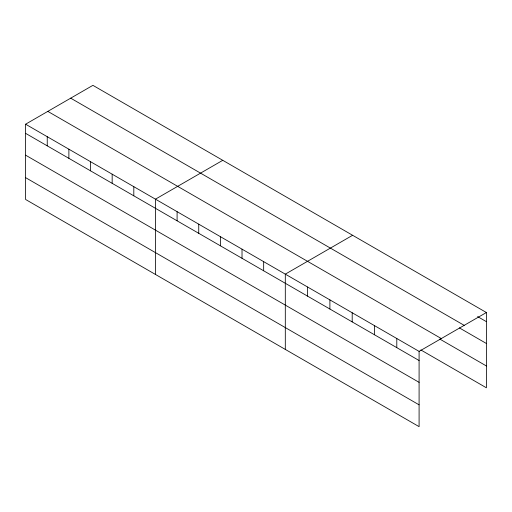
<?xml version="1.0" encoding="UTF-8"?>
<svg xmlns="http://www.w3.org/2000/svg" width="512" height="512" viewBox="0 0 512 512"><rect width="100%" height="100%" fill="white"/><g stroke="black" fill="none" stroke-linecap="round" stroke-linejoin="round"><path stroke-width="0.77" d="M25.6 124.205L419.091 351.386L419.091 426.656L25.6 199.475L25.6 124.205L92.909 85.344L486.4 312.525L486.4 387.795L420.858 349.952M222.758 160.314L155.45 199.174L155.45 274.445M352.614 235.283L285.306 274.144L285.306 349.414M419.091 351.386L486.4 312.525M477.613 316.589L486.4 321.664M70.694 98.17L464.186 325.35M459.373 327.885L486.4 343.488M47.814 111.379L441.306 338.56M439.776 339.053L486.4 365.971M25.6 133.344L419.091 360.525M25.6 155.168L419.091 382.349M25.6 177.651L419.091 404.832M396.794 338.515L396.794 347.648M374.496 325.638L374.496 334.778M352.198 312.768L352.198 321.901M329.901 299.891L329.901 309.03M307.603 287.021L307.603 296.154M263.661 261.651L263.661 270.784M242.022 249.152L242.022 258.291M220.378 236.659L220.378 245.798M198.739 224.166L198.739 233.299M177.094 211.667L177.094 220.806M133.811 186.682L133.811 195.814M112.166 174.182L112.166 183.322M90.528 161.69L90.528 170.829M68.883 149.197L68.883 158.33M47.245 136.698L47.245 145.837"/></g></svg>
